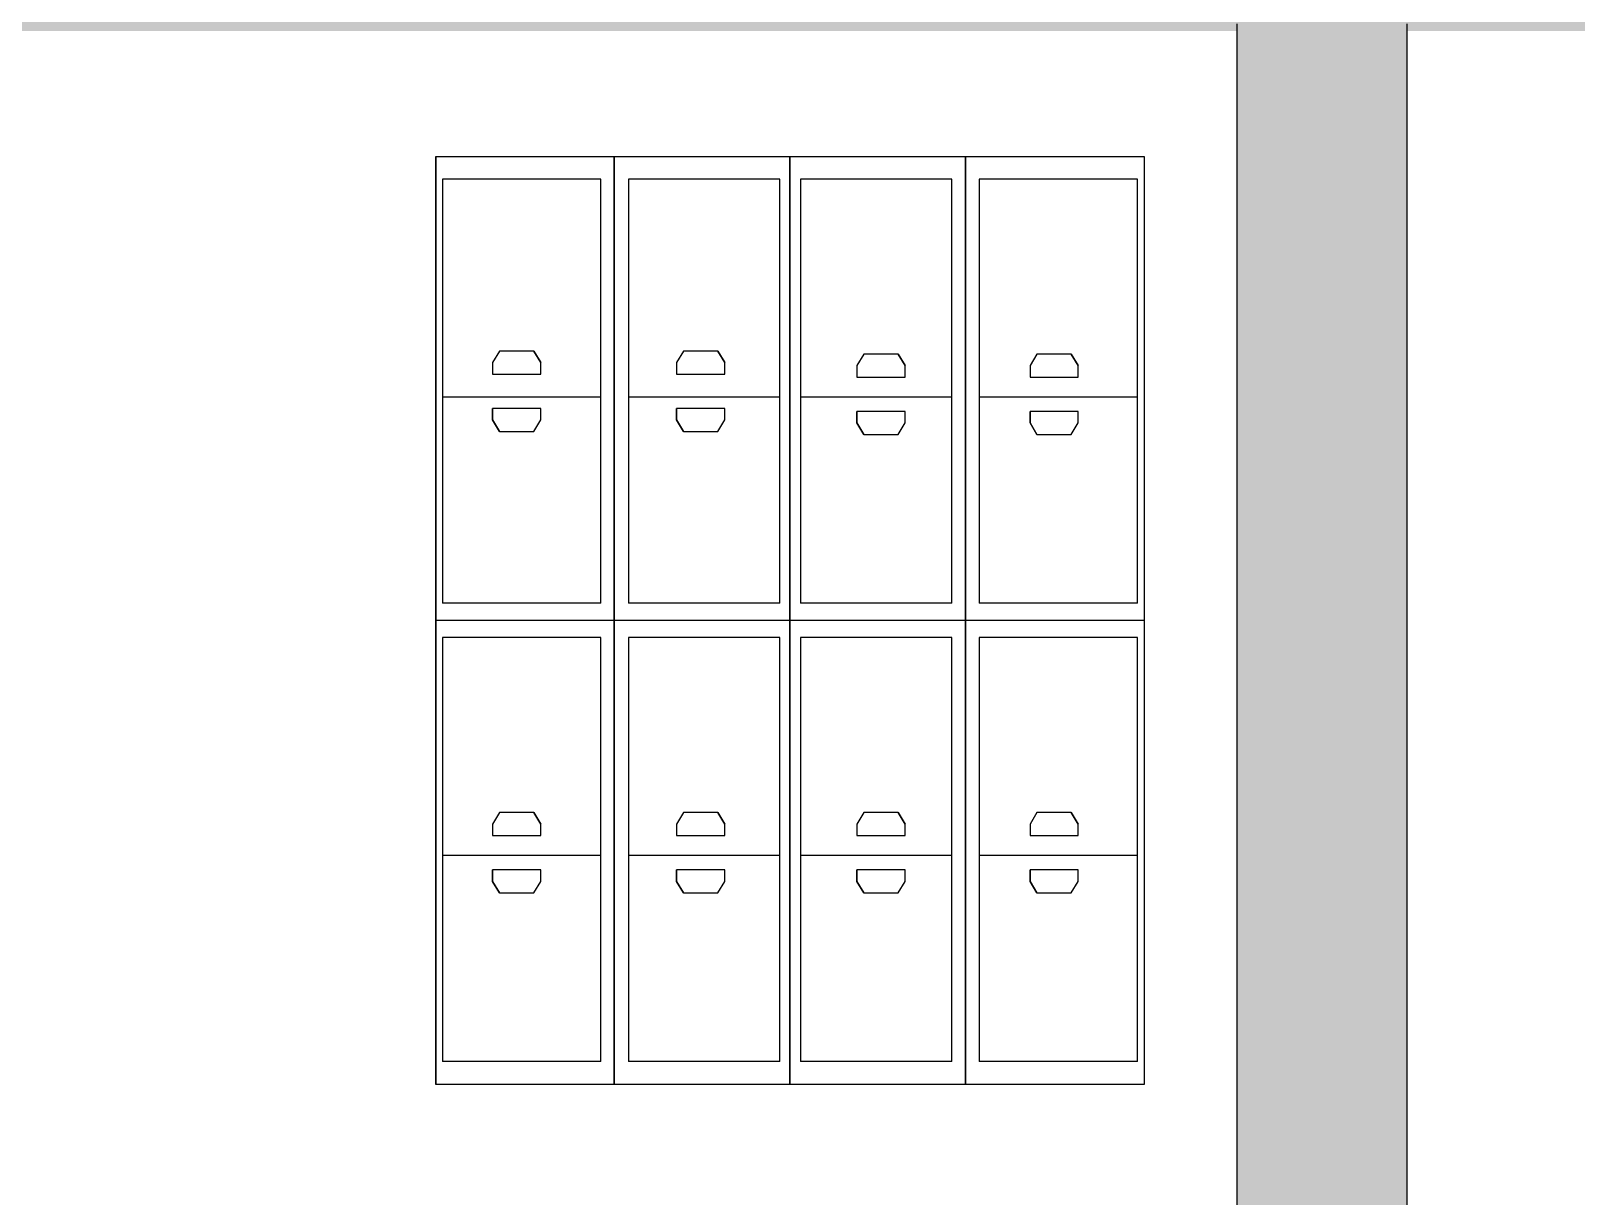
# Model space of a CAD drawing. Header units: inches. Extents: x -468 to 408, y -566 to 68.
# Drawn here: x -265.9 to -202.2, y -152.6 to -104.5 of the extents above; entities that cross this region are included whole.
import ezdxf

# ---------------------------------------------------------------- set-up
doc = ezdxf.new("R2010")
doc.units = ezdxf.units.IN
doc.header["$MEASUREMENT"] = 0
doc.layers.add('Objects', color=151, linetype='Continuous')
doc.layers.add('Offset', color=20, linetype='Continuous')

# ---------------------------------------------------------------- blocks, each defined once
blk = doc.blocks.new('A$C71880A43')
at = {"linetype": 'Continuous'}
for p, q in [((0, 2472), (984, 2472)), ((0, 2472), (984, 2472)), ((0, 1848), (0, 2472)), ((0, 1848), (0, 2472)), ((971.9, 2472), (971.9, 0)), ((984, 2472), (1944, 2472)), ((984, 2472), (1944, 2472)), ((1944, 2472), (1944, 1848)), ((1944, 2472), (1944, 1848)), ((936, 2448), (48, 2448)), ((48, 2448), (48, 1896)), ((504, 2448), (504, 1896)), ((936, 2448), (936, 1896)), ((1896, 2448), (1008, 2448)), ((1008, 2448), (1008, 1896)), ((1464, 2448), (1464, 1896)), ((1896, 2448), (1896, 1896)), ((414.2, 2217.4), (438.2, 2241.4)), ((438.2, 2241.4), (414.2, 2217.4)), ((462.2, 2241.4), (438.2, 2241.4)), ((462.2, 2241.4), (438.2, 2241.4)), ((462.2, 2073.4), (462.2, 2241.4)), ((462.2, 2073.4), (462.2, 2241.4)), ((558.2, 2241.4), (534.2, 2241.4)), ((558.2, 2241.4), (534.2, 2241.4)), ((534.2, 2241.4), (534.2, 2073.4)), ((534.2, 2241.4), (534.2, 2073.4)), ((582.2, 2217.4), (558.2, 2241.4)), ((582.2, 2217.4), (558.2, 2241.4)), ((1398.6, 2241.4), (1374.6, 2217.4)), ((1374.6, 2217.4), (1398.6, 2241.4)), ((1422.6, 2241.4), (1398.6, 2241.4)), ((1422.6, 2241.4), (1398.6, 2241.4)), ((1422.6, 2073.4), (1422.6, 2241.4)), ((1422.6, 2073.4), (1422.6, 2241.4)), ((1518.6, 2241.4), (1494.6, 2241.4)), ((1518.6, 2241.4), (1494.6, 2241.4)), ((1494.6, 2241.4), (1494.6, 2073.4)), ((1494.6, 2241.4), (1494.6, 2073.4)), ((1542.6, 2217.4), (1518.6, 2241.4)), ((1542.6, 2217.4), (1518.6, 2241.4)), ((414.2, 2217.4), (414.2, 2097.4)), ((414.2, 2217.4), (414.2, 2097.4)), ((582.2, 2097.4), (582.2, 2217.4)), ((582.2, 2097.4), (582.2, 2217.4)), ((1374.6, 2217.4), (1374.6, 2097.4)), ((1374.6, 2217.4), (1374.6, 2097.4)), ((1542.6, 2097.4), (1542.6, 2217.4)), ((1542.6, 2097.4), (1542.6, 2217.4)), ((414.2, 2097.4), (438.2, 2073.4)), ((414.2, 2097.4), (438.2, 2073.4)), ((438.2, 2073.4), (462.2, 2073.4)), ((438.2, 2073.4), (462.2, 2073.4)), ((534.2, 2073.4), (558.2, 2073.4)), ((558.2, 2073.4), (534.2, 2073.4)), ((582.2, 2097.4), (558.2, 2073.4)), ((558.2, 2073.4), (582.2, 2097.4)), ((1374.6, 2097.4), (1398.6, 2073.4)), ((1374.6, 2097.4), (1398.6, 2073.4)), ((1398.6, 2073.4), (1422.6, 2073.4)), ((1398.6, 2073.4), (1422.6, 2073.4)), ((1518.6, 2073.4), (1494.6, 2073.4)), ((1494.6, 2073.4), (1518.6, 2073.4)), ((1518.6, 2073.4), (1542.6, 2097.4)), ((1542.6, 2097.4), (1518.6, 2073.4)), ((48, 1896), (936, 1896)), ((1008, 1896), (1896, 1896)), ((0, 1248), (0, 1848)), ((0, 1248), (0, 1848)), ((0, 1848), (984, 1848)), ((984, 1848), (0, 1848)), ((984, 1848), (0, 1848)), ((0, 1848), (984, 1848)), ((1944, 1848), (984, 1848)), ((984, 1848), (1944, 1848)), ((984, 1848), (1944, 1848)), ((984, 1848), (1944, 1848)), ((1944, 1848), (1944, 1248)), ((1944, 1848), (1944, 1248)), ((48, 1800), (48, 1272)), ((936, 1800), (48, 1800)), ((504, 1800), (504, 1272)), ((936, 1800), (936, 1272)), ((1896, 1800), (1008, 1800)), ((1008, 1800), (1008, 1272)), ((1464, 1800), (1464, 1272)), ((1896, 1800), (1896, 1272)), ((438.2, 1637.2), (414.2, 1613.2)), ((414.2, 1613.2), (438.2, 1637.2)), ((462.2, 1637.2), (438.2, 1637.2)), ((462.2, 1637.2), (438.2, 1637.2)), ((462.2, 1469.2), (462.2, 1637.2)), ((462.2, 1469.2), (462.2, 1637.2)), ((558.2, 1637.2), (534.2, 1637.2)), ((558.2, 1637.2), (534.2, 1637.2)), ((534.2, 1637.2), (534.2, 1469.2)), ((534.2, 1637.2), (534.2, 1469.2)), ((582.2, 1613.2), (558.2, 1637.2)), ((582.2, 1613.2), (558.2, 1637.2)), ((1374.6, 1613.2), (1398.6, 1637.2)), ((1398.6, 1637.2), (1374.6, 1613.2)), ((1422.6, 1637.2), (1398.6, 1637.2)), ((1422.6, 1637.2), (1398.6, 1637.2)), ((1422.6, 1469.2), (1422.6, 1637.2)), ((1422.6, 1469.2), (1422.6, 1637.2)), ((1518.6, 1637.2), (1494.6, 1637.2)), ((1518.6, 1637.2), (1494.6, 1637.2)), ((1494.6, 1637.2), (1494.6, 1469.2)), ((1494.6, 1637.2), (1494.6, 1469.2)), ((1542.6, 1613.2), (1518.6, 1637.2)), ((1542.6, 1613.2), (1518.6, 1637.2)), ((414.2, 1613.2), (414.2, 1493.2)), ((414.2, 1613.2), (414.2, 1493.2)), ((582.2, 1493.2), (582.2, 1613.2)), ((582.2, 1493.2), (582.2, 1613.2)), ((1374.6, 1613.2), (1374.6, 1493.2)), ((1374.6, 1613.2), (1374.6, 1493.2)), ((1542.6, 1493.2), (1542.6, 1613.2)), ((1542.6, 1493.2), (1542.6, 1613.2)), ((414.2, 1493.2), (438.2, 1469.2)), ((414.2, 1493.2), (438.2, 1469.2)), ((558.2, 1469.2), (582.2, 1493.2)), ((582.2, 1493.2), (558.2, 1469.2)), ((1374.6, 1493.2), (1398.6, 1469.2)), ((1374.6, 1493.2), (1398.6, 1469.2)), ((1542.6, 1493.2), (1518.6, 1469.2)), ((1518.6, 1469.2), (1542.6, 1493.2)), ((438.2, 1469.2), (462.2, 1469.2)), ((438.2, 1469.2), (462.2, 1469.2)), ((558.2, 1469.2), (534.2, 1469.2)), ((534.2, 1469.2), (558.2, 1469.2)), ((1398.6, 1469.2), (1422.6, 1469.2)), ((1398.6, 1469.2), (1422.6, 1469.2)), ((1494.6, 1469.2), (1518.6, 1469.2)), ((1518.6, 1469.2), (1494.6, 1469.2)), ((48, 1272), (936, 1272)), ((1008, 1272), (1896, 1272)), ((0, 600), (0, 1248)), ((0, 600), (0, 1248)), ((0, 1235.6), (984, 1235.6)), ((984, 1235.6), (0, 1235.6)), ((0, 1235.6), (984, 1235.6)), ((0, 1235.6), (984, 1235.6)), ((984, 1235.6), (1944, 1235.6)), ((984, 1235.6), (1944, 1235.6)), ((984, 1235.6), (1944, 1235.6)), ((1944, 1235.6), (984, 1235.6)), ((1944, 1248), (1944, 600)), ((1944, 1248), (1944, 600)), ((936, 1200), (48, 1200)), ((48, 1200), (48, 672)), ((504, 1200), (504, 672)), ((936, 1200), (936, 672)), ((1896, 1200), (1008, 1200)), ((1008, 1200), (1008, 672)), ((1464, 1200), (1464, 672)), ((1896, 1200), (1896, 672)), ((408, 984), (432, 1008)), ((432, 1008), (408, 984)), ((456, 1008), (432, 1008)), ((456, 1008), (432, 1008)), ((456, 840), (456, 1008)), ((456, 840), (456, 1008)), ((552, 1008), (528, 1008)), ((552, 1008), (528, 1008)), ((528, 1008), (528, 840)), ((528, 1008), (528, 840)), ((576, 984), (552, 1008)), ((576, 984), (552, 1008)), ((1398.6, 1008), (1374.6, 984)), ((1374.6, 984), (1398.6, 1008)), ((1422.6, 1008), (1398.6, 1008)), ((1422.6, 1008), (1398.6, 1008)), ((1422.6, 840), (1422.6, 1008)), ((1422.6, 840), (1422.6, 1008)), ((1518.6, 1008), (1494.6, 1008)), ((1518.6, 1008), (1494.6, 1008)), ((1494.6, 1008), (1494.6, 840)), ((1494.6, 1008), (1494.6, 840)), ((1542.6, 984), (1518.6, 1008)), ((1542.6, 984), (1518.6, 1008)), ((408, 984), (408, 864)), ((408, 984), (408, 864)), ((576, 864), (576, 984)), ((576, 864), (576, 984)), ((1374.6, 984), (1374.6, 864)), ((1374.6, 984), (1374.6, 864)), ((1542.6, 864), (1542.6, 984)), ((1542.6, 864), (1542.6, 984)), ((408, 864), (432, 840)), ((408, 864), (432, 840)), ((576, 864), (552, 840)), ((552, 840), (576, 864)), ((1374.6, 864), (1398.6, 840)), ((1374.6, 864), (1398.6, 840)), ((1518.6, 840), (1542.6, 864)), ((1542.6, 864), (1518.6, 840)), ((432, 840), (456, 840)), ((432, 840), (456, 840)), ((528, 840), (552, 840)), ((552, 840), (528, 840)), ((1398.6, 840), (1422.6, 840)), ((1398.6, 840), (1422.6, 840)), ((1518.6, 840), (1494.6, 840)), ((1494.6, 840), (1518.6, 840)), ((48, 672), (936, 672)), ((1008, 672), (1896, 672)), ((0, 622.7), (984, 622.7)), ((984, 622.7), (0, 622.7)), ((984, 622.7), (0, 622.7)), ((0, 622.7), (984, 622.7)), ((984, 622.7), (1944, 622.7)), ((984, 622.7), (1944, 622.7)), ((984, 622.7), (1944, 622.7)), ((1944, 622.7), (984, 622.7)), ((0, 0), (0, 600)), ((0, 0), (0, 600)), ((1944, 600), (1944, 0)), ((1944, 600), (1944, 0)), ((936, 576), (48, 576)), ((48, 576), (48, 24)), ((504, 576), (504, 24)), ((936, 576), (936, 24)), ((1896, 576), (1008, 576)), ((1008, 576), (1008, 24)), ((1464, 576), (1464, 24)), ((1896, 576), (1896, 24)), ((432, 366.4), (408, 342.4)), ((408, 342.4), (432, 366.4)), ((456, 366.4), (432, 366.4)), ((456, 366.4), (432, 366.4)), ((456, 198.4), (456, 366.4)), ((456, 198.4), (456, 366.4)), ((552, 366.4), (528, 366.4)), ((552, 366.4), (528, 366.4)), ((528, 366.4), (528, 198.4)), ((528, 366.4), (528, 198.4)), ((576, 342.4), (552, 366.4)), ((576, 342.4), (552, 366.4)), ((1374.6, 342.4), (1398.6, 366.4)), ((1398.6, 366.4), (1374.6, 342.4)), ((1422.6, 366.4), (1398.6, 366.4)), ((1422.6, 366.4), (1398.6, 366.4)), ((1422.6, 198.4), (1422.6, 366.4)), ((1422.6, 198.4), (1422.6, 366.4)), ((1518.6, 366.4), (1494.6, 366.4)), ((1518.6, 366.4), (1494.6, 366.4)), ((1494.6, 366.4), (1494.6, 198.4)), ((1494.6, 366.4), (1494.6, 198.4)), ((1542.6, 342.4), (1518.6, 366.4)), ((1542.6, 342.4), (1518.6, 366.4)), ((408, 342.4), (408, 222.4)), ((408, 342.4), (408, 222.4)), ((576, 222.4), (576, 342.4)), ((576, 222.4), (576, 342.4)), ((1374.6, 342.4), (1374.6, 222.4)), ((1374.6, 342.4), (1374.6, 222.4)), ((1542.6, 222.4), (1542.6, 342.4)), ((1542.6, 222.4), (1542.6, 342.4)), ((408, 222.4), (432, 198.4)), ((408, 222.4), (432, 198.4)), ((432, 198.4), (456, 198.4)), ((432, 198.4), (456, 198.4)), ((552, 198.4), (528, 198.4)), ((528, 198.4), (552, 198.4)), ((552, 198.4), (576, 222.4)), ((576, 222.4), (552, 198.4)), ((1374.6, 222.4), (1398.6, 198.4)), ((1374.6, 222.4), (1398.6, 198.4)), ((1398.6, 198.4), (1422.6, 198.4)), ((1398.6, 198.4), (1422.6, 198.4)), ((1494.6, 198.4), (1518.6, 198.4)), ((1518.6, 198.4), (1494.6, 198.4)), ((1542.6, 222.4), (1518.6, 198.4)), ((1518.6, 198.4), (1542.6, 222.4)), ((984, 0), (0, 0)), ((984, 0), (0, 0)), ((0, 0), (984, 0)), ((48, 24), (936, 24)), ((1944, 0), (984, 0)), ((1944, 0), (984, 0)), ((984, 0), (1944, 0)), ((1008, 24), (1896, 24))]:
    blk.add_line(p, q, dxfattribs=at)

msp = doc.modelspace()

# ---------------------------------------------------------------- hatches: boundary and pattern name
at = {"layer": 'Offset'}
h = msp.add_hatch(color=256, dxfattribs=at)
h.dxf.hatch_style = 1
h.paths.add_polyline_path([(-92.1517, -189.51492), (37.84897, -189.51492), (37.84897, -206.56488), (41.26247, -209.97837), (46.21222, -205.02863), (44.84897, -203.66538), (44.84897, -182.51492), (18.84904, -182.51492), (18.84904, -177.26741), (11.84904, -177.26741), (11.84904, -182.51492), (-45.1517, -182.51492), (-45.1517, -154.53569), (-52.1517, -154.53569), (-52.1517, -182.51492), (-99.1517, -182.51492), (-99.1517, -273.92351), (-92.1517, -273.92351)])
h.paths.add_polyline_path([(44.84897, 17.46431), (-33.14836, 17.46431), (-33.14836, 10.46431), (37.84897, 10.46431), (37.84897, -117.53569), (-61.98935, -117.53569), (-61.98935, -124.53569), (-52.1517, -124.53569), (-45.1517, -124.53569), (11.84904, -124.53569), (11.84904, -150.26741), (18.84904, -150.26741), (18.84904, -124.53569), (44.84897, -124.53569)])
h.paths.add_polyline_path([(-99.98935, -117.53569), (-115.15103, -117.53569), (-115.15103, 10.46431), (-79.14836, 10.46431), (-79.14836, 17.46431), (-115.15103, 17.46431), (-122.15103, 17.46431), (-122.15103, 10.46431), (-122.15103, -124.53569), (-99.98935, -124.53569)])
h.paths.add_polyline_path([(-156.15103, 17.46431), (-163.15103, 17.46431), (-191.15103, 17.46431), (-191.15103, 45.46431), (-237.15103, 45.46431), (-237.15103, 17.46431), (-237.15103, 10.46431), (-230.15103, 10.46431), (-230.15103, 38.46431), (-198.15103, 38.46431), (-198.15103, 10.46431), (-163.15103, 10.46431), (-163.15103, -59.53569), (-156.15103, -59.53569), (-156.15103, 10.46431)])
h.paths.add_polyline_path([(-261.15103, 17.46431), (-275.15103, 17.46431), (-275.15103, 10.46431), (-275.15103, -30.53569), (-275.15103, -37.53569), (-275.15103, -59.53569), (-268.15103, -59.53569), (-268.15103, 10.46431), (-261.15103, 10.46431)])
h.paths.add_polyline_path([(-359.15103, -30.53569), (-366.15103, -30.53569), (-366.15103, -37.53569), (-359.15103, -37.53569)])
h.paths.add_polyline_path([(-313.15103, -97.53569), (-359.15103, -97.53569), (-366.15103, -97.53569), (-366.15103, -104.53569), (-366.15103, -113.23828), (-359.15103, -113.23828), (-359.15103, -104.53569), (-313.15103, -104.53569)])
h.paths.add_polyline_path([(-156.15103, -97.53569), (-163.15103, -97.53569), (-268.15103, -97.53569), (-275.15103, -97.53569), (-275.15103, -104.53569), (-216.15006, -104.53569), (-216.15006, -174.23828), (-209.15006, -174.23828), (-209.15006, -104.53569), (-163.15103, -104.53569), (-156.15103, -104.53569)])
h.paths.add_polyline_path([(44.84897, -314.53569), (44.83137, -300.42084), (46.23215, -299.02006), (41.2824, -294.07032), (37.84897, -297.50375), (37.84897, -314.53569), (-92.1517, -314.53569), (-92.1517, -311.92351), (-99.1517, -311.92351), (-99.1517, -314.53569), (-109.78633, -314.53569), (-109.78633, -321.53569), (44.84897, -321.53569)])
h.paths.add_polyline_path([(-147.78633, -314.53569), (-157.16135, -314.53569), (-157.24173, -260.29566), (-225.14998, -260.19514), (-225.14998, -267.20138), (-164.23138, -267.28597), (-164.16135, -314.53569), (-312.15115, -314.53569), (-312.15115, -309.13889), (-319.15115, -309.13889), (-319.15115, -314.53569), (-359.15103, -314.53569), (-359.15103, -309.13889), (-366.15103, -309.13889), (-366.15103, -321.53569), (-147.78633, -321.53569)])
h.paths.add_polyline_path([(-300.31671, -212.23828), (-359.15103, -212.23828), (-386.15103, -212.23828), (-386.15103, -166.23828), (-359.15103, -166.23828), (-359.15103, -159.23828), (-366.15103, -159.23828), (-393.15103, -159.23828), (-393.15103, -219.23828), (-366.15103, -219.23828), (-366.15103, -227.89983), (-359.15103, -227.89983), (-359.15103, -219.53569), (-359.15103, -219.23828), (-300.31671, -219.23828)])
h.paths.add_polyline_path([(-263.14998, -219.23828), (-209.15006, -219.23828), (-209.15006, -212.23828), (-216.15006, -212.23828), (-270.31671, -212.23828), (-270.31671, -219.23828), (-270.14998, -219.23828), (-270.14998, -260.13889), (-359.15103, -260.13889), (-359.15103, -254.89983), (-366.15103, -254.89983), (-366.15103, -267.13889), (-359.15103, -267.13889), (-319.15115, -267.13889), (-312.15115, -267.13889), (-270.15484, -267.13889), (-263.14998, -267.14861), (-263.14998, -260.13889)])

# ---------------------------------------------------------------- linework, layer by layer
for p, q in [((-216.15006, -104.23828), (-216.15006, -176.23828)), ((-209.15006, -104.23828), (-209.15006, -176.23828))]:
    msp.add_line(p, q)

# ---------------------------------------------------------------- block references
at = {"layer": 'Objects', "xscale": 0.01968503937007874, "yscale": 0.01181102362204724, "zscale": 0.03937007874015748, "rotation": 270}
msp.add_blockref('A$C71880A43', (-249.16711, -109.71157), dxfattribs=at)

doc.saveas('drawing.dxf')
